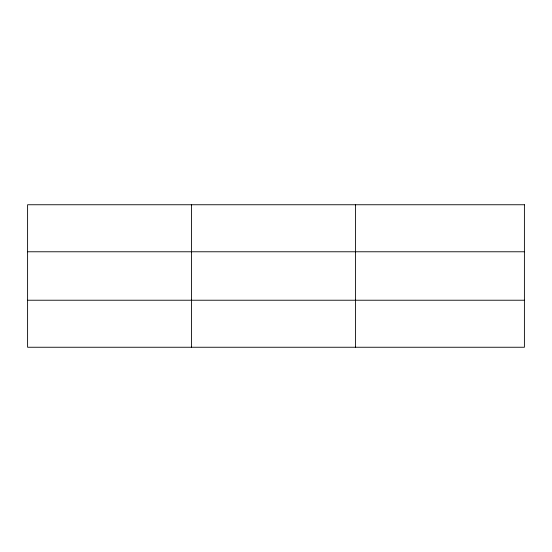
<?xml version="1.0" encoding="UTF-8"?>
<svg xmlns="http://www.w3.org/2000/svg" width="552" height="552" viewBox="0 0 552 552"><rect width="100%" height="100%" fill="white"/><g stroke="black" fill="none" stroke-linecap="round" stroke-linejoin="round"><path stroke-width="0.83" d="M191.544 347.249L191.544 204.751M355.488 347.249L355.488 204.751M27.6 251.774L524.4 251.774M27.6 300.226L524.4 300.226M524.4 204.751L524.4 347.249L27.6 347.249L27.6 204.751L524.4 204.751"/></g></svg>
